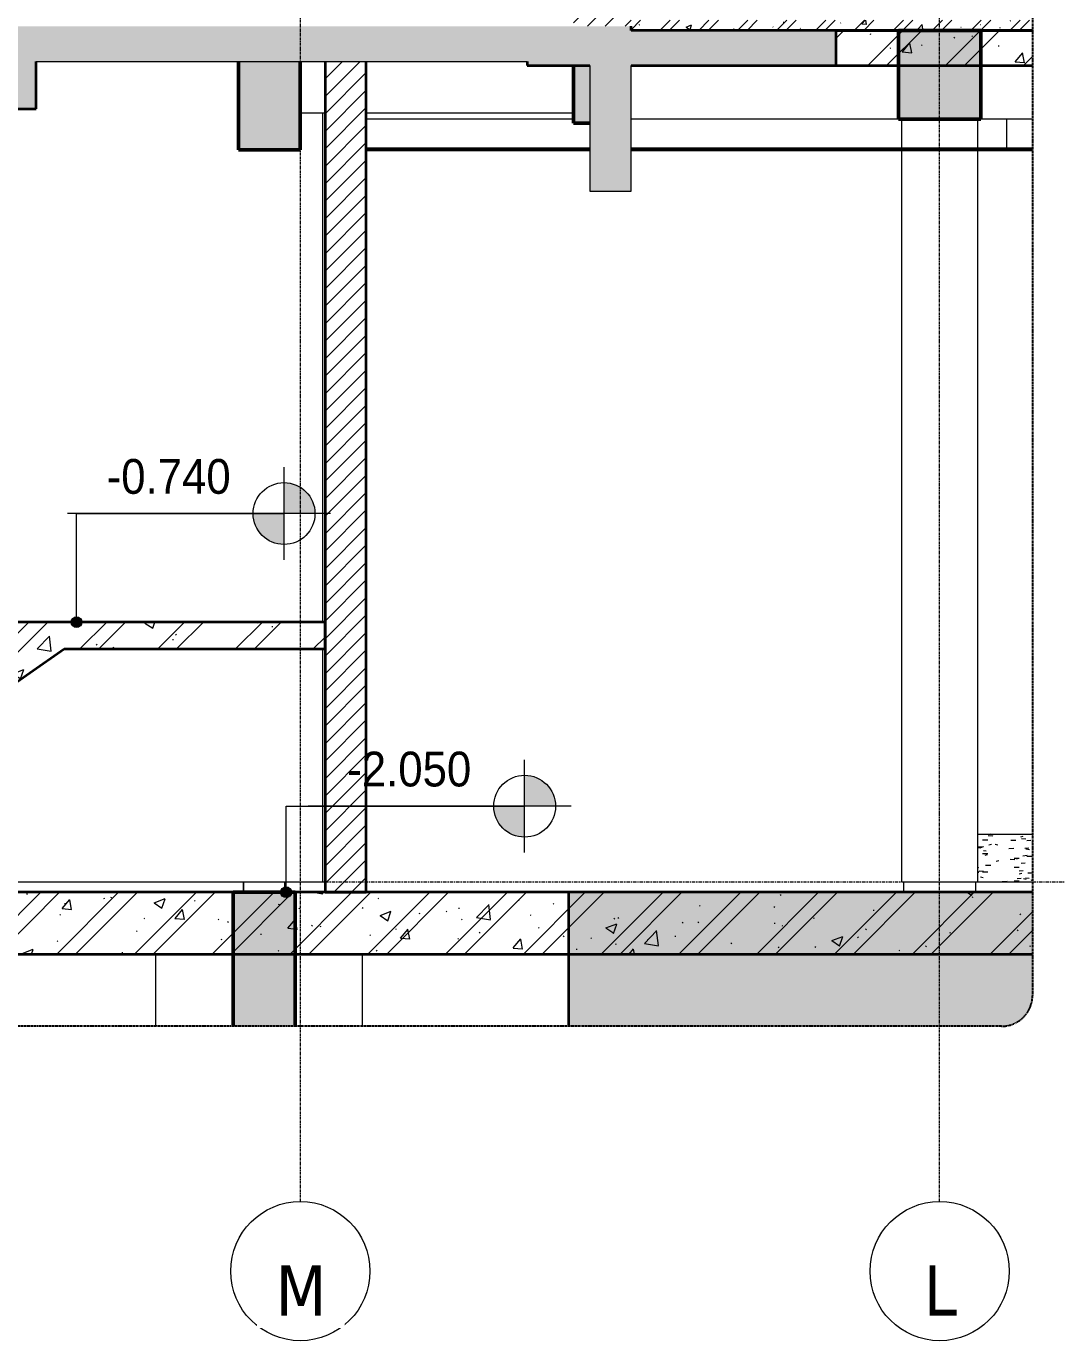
# Model space of a CAD drawing. Header units: millimetres. Extents: x 39389 to 101854, y -4225 to 80933.
# Drawn here: x 91354 to 96350, y -4225 to 2150 of the extents above; entities that cross this region are included whole.
import ezdxf

# ---------------------------------------------------------------- set-up
doc = ezdxf.new("R2010")
doc.units = ezdxf.units.MM
for name, pattern in [('Centre', [31.75, 6.35, -4.7625, 15.875, -4.7625]), ('Grid Line', [22.225, 12.7, -3.175, 3.175, -3.175]), ('Hidden', [7.14375, 4.7625, -2.38125])]:
    doc.linetypes.add(name, pattern=pattern)
for name, color, linetype, lineweight in [('0-5', 90, 'Continuous', 5), ('A-CLNG-1', 7, 'Continuous', 35), ('A-CLNG-PATT-1', 13, 'Continuous', 18), ('A-DETL-GENF', 92, 'Continuous', 18), ('A-DETL-GENF-2', 254, 'Continuous', 18), ('A-DETL-GENF-3', 92, 'Hidden', 25), ('A-DETL-MEDM', 33, 'Continuous', 35), ('A-DETL-THIN', 151, 'Continuous', 18), ('A-FLOR', 192, 'Continuous', 18), ('A-FLOR-FNSH-1', 7, 'Continuous', 35), ('A-FLOR-LEVL-2', 51, 'Centre', 9), ('A-FLOR-PATT-1', 253, 'Continuous', 18), ('A-FLOR-PATT-2', 8, 'Continuous', 18), ('A-WALL', 113, 'Continuous', 18), ('A-WALL-2', 7, 'Continuous', 35), ('A-WALL-PATT-1', 111, 'Continuous', 18), ('G-ANNO-DIMS', 111, 'Continuous', 9), ('S-BEAM-1', 43, 'Continuous', 5), ('S-BEAM-2', 250, 'Continuous', 18), ('S-BEAM-3', 90, 'Continuous', 50), ('S-COLS-6', 250, 'Continuous', 18), ('S-FNDN-1', 43, 'Continuous', 5), ('S-FNDN-2', 7, 'Continuous', 35), ('S-FNDN-3', 250, 'Continuous', 18), ('S-GRID-1', 1, 'Grid Line', 9), ('S-GRID-IDEN', 1, 'Continuous', 9), ('S-STRS-1', 253, 'Continuous', 18), ('S-STRS-2', 31, 'Continuous', 35)]:
    doc.layers.add(name, color=color, linetype=linetype, lineweight=lineweight)
doc.styles.add('Arial_6', font='arial.ttf', dxfattribs={"width": 0.9, "height": 168.75})
doc.styles.add('Tahoma_B_2', font='tahomabd.ttf', dxfattribs={"height": 243.75})
pattern_1 = [(50, (-74605.9, 15225), (546.553, -47.817), [57.15, -628.65]), (355, (-74605.9, 15225), (-105.728, 573.17), [45.72, -502.92]), (100.451, (-74560.35, 15221), (440.828, 525.35), [48.57, -534.27]), (46.184, (-74605.9, 15377.4), (813.237, -126.128), [85.725, -942.975]), (96.636, (-74538.1, 15366.9), (712.207, 742.283), [72.855, -801.405]), (351.184, (-74605.9, 15377.4), (712.215, 742.276), [68.58, -754.38]), (21, (-74529.7, 15339.3), (454.843, -306.796), [57.15, -628.65]), (326, (-74529.7, 15339.3), (185.406, 552.564), [45.72, -502.92]), (71.451, (-74491.8, 15313.73), (640.251, 245.764), [48.57, -534.27]), (37.5, (-74605.9, 15225), (9.2664, 253.665), [5.029, -491.795, 5.029, -505.511, -504.825]), (37.5, (-74605.9, 15225), (9.2664, 253.665), [-1007.364, 5.029, -499.796]), (7.5, (-74605.9, 15225), (200.4594, 300.5414), [5.029, -286.055, 5.029, -480.365, -192.405]), (7.5, (-74605.9, 15225), (200.4594, 300.5414), [-776.478, 5.029, -187.376]), (327.5, (-74775.82, 15225), (406.7728, -17.1864), [5.029, -185.471, 5.029, -589.331, -788.67]), (327.5, (-74775.82, 15225), (406.7728, -17.1864), [-784.86, 5.029, -783.641]), (317.5, (-74852.02, 15225), (444.388, 76.28), [5.029, -242.621, 5.029, -389.687, -560.07]), (317.5, (-74852.02, 15225), (444.388, 76.28), [-642.366, 5.029, -555.041]), (45, (-74605.9, 15225), (-188.5854, 188.5854), []), (45, (-74605.9, 15510.75), (-188.5854, 188.5854), [])]
pattern_2 = [(45, (91113.644, 15225), (-42.4264, 42.4264), [])]
pattern_3 = [(50, (91113.64, 15225), (546.553, -47.817), [57.15, -628.65]), (355, (91113.64, 15225), (-105.728, 573.17), [45.72, -502.92]), (100.451, (91159.2, 15221), (440.828, 525.35), [48.57, -534.27]), (46.184, (91113.64, 15377.4), (813.237, -126.128), [85.725, -942.975]), (96.636, (91181.4, 15366.9), (712.207, 742.283), [72.855, -801.405]), (351.184, (91113.64, 15377.4), (712.215, 742.276), [68.58, -754.38]), (21, (91189.84, 15339.3), (454.843, -306.796), [57.15, -628.65]), (326, (91189.84, 15339.3), (185.406, 552.564), [45.72, -502.92]), (71.451, (91227.75, 15313.73), (640.251, 245.764), [48.57, -534.27]), (37.5, (91113.64, 15225), (9.2664, 253.665), [5.029, -491.795, 5.029, -505.511, -504.825]), (37.5, (91113.64, 15225), (9.2664, 253.665), [-1007.364, 5.029, -499.796]), (7.5, (91113.64, 15225), (200.4594, 300.5414), [5.029, -286.055, 5.029, -480.365, -192.405]), (7.5, (91113.64, 15225), (200.4594, 300.5414), [-776.478, 5.029, -187.376]), (327.5, (90943.72, 15225), (406.7728, -17.1864), [5.029, -185.471, 5.029, -589.331, -788.67]), (327.5, (90943.72, 15225), (406.7728, -17.1864), [-784.86, 5.029, -783.641]), (317.5, (90867.52, 15225), (444.388, 76.2803), [5.029, -242.621, 5.029, -389.687, -560.07]), (317.5, (90867.52, 15225), (444.388, 76.2803), [-642.366, 5.029, -555.041]), (45, (91113.64, 15225), (-188.5854, 188.5854), []), (45, (91113.64, 15510.75), (-188.5854, 188.5854), [])]

# ---------------------------------------------------------------- blocks, each defined once
blk = doc.blocks.new('NCV_TKTC_KET CAU_rvt-6-TKCS_THANG BỘ TB1 - MẶT CẮT')
at = {"layer": 'A-FLOR-PATT-1'}
h = blk.add_hatch(dxfattribs=at)
h.set_pattern_fill('FP_7', color=256, style=0, pattern_type=2)
h.set_pattern_definition(pattern_1)
h.paths.add_polyline_path([(-69486.8, 1960), (-69486.8, 2130), (-70439.2, 2130), (-70439.2, 1960)])
h = blk.add_hatch(dxfattribs=at)
h.set_pattern_fill('FP_7', color=256, style=0, pattern_type=2)
h.set_pattern_definition(pattern_1)
h.paths.add_polyline_path([(-69486.8, 1960), (-69486.8, 2130), (-70439.2, 2130), (-70439.2, 1960)])
h = blk.add_hatch(dxfattribs=at)
h.set_pattern_fill('FP_7', color=256, style=0, pattern_type=2)
h.set_pattern_definition(pattern_1)
h.paths.add_polyline_path([(-69486.8, -2350), (-69486.8, -2050), (-78236.9, -2050), (-78236.9, -2350), (-70648.8, -2350)])
h = blk.add_hatch(dxfattribs=at)
h.set_pattern_fill('FP_7', color=256, style=0, pattern_type=2)
h.set_pattern_definition(pattern_1)
h.paths.add_polyline_path([(-69486.8, -2350), (-69486.8, -2050), (-78236.9, -2050), (-78236.9, -2350), (-70648.8, -2350)])
at = {"layer": 'S-BEAM-1'}
for points in [[(-69736.9, 1700), (-69736.9, 2130), (-70136.9, 2130), (-70136.9, 1700)], [(-73151.2, 1550), (-73036.9, 1550), (-73036.9, 1980), (-73336.9, 1980), (-73336.9, 1550)], [(-71711.9, 1680), (-71633.6, 1680), (-71633.6, 1960), (-71711.9, 1960), (-71711.9, 1836)], [(-73061.9, -2700), (-73061.9, -2050), (-73361.9, -2050), (-73361.9, -2700)]]:
    blk.add_hatch(color=256, dxfattribs=at).paths.add_polyline_path(points)
at = {"layer": 'S-FNDN-1'}
blk.add_hatch(color=256, dxfattribs=at).paths.add_polyline_path([(-70648.8, -2700), (-69636.8, -2700), (-69598, -2694.9), (-69561.8, -2679.9), (-69530.8, -2656.1), (-69506.9, -2625), (-69492, -2588.8), (-69486.8, -2550), (-69486.8, -2050), (-71737.1, -2050), (-71737.1, -2700)])
at = {"layer": 'A-FLOR-FNSH-1'}
for p, q in [((-69486.8, 2130), (-70439.2, 2130)), ((-70439.2, 1960), (-69486.8, 1960)), ((-69486.8, -2050), (-78236.9, -2050)), ((-78236.9, -2350), (-69486.8, -2350))]:
    blk.add_line(p, q, dxfattribs=at)
at = {"layer": 'S-BEAM-2'}
for p, q in [((-73036.9, 1730), (-72916.9, 1730)), ((-72716.9, 1730), (-71711.9, 1730)), ((-71711.9, 1700), (-72716.9, 1700)), ((-70136.9, 1700), (-71433.6, 1700)), ((-69486.8, 1700), (-69736.9, 1700)), ((-69611.9, 1555), (-69611.9, 1700))]:
    blk.add_line(p, q, dxfattribs=at)
at = {"layer": 'S-BEAM-3'}
for p, q in [((-69736.9, 2130), (-70136.9, 2130)), ((-70136.9, 2130), (-70136.9, 1700)), ((-69736.9, 1700), (-69736.9, 2130)), ((-73336.9, 1980), (-73336.9, 1550)), ((-73036.9, 1550), (-73036.9, 1980)), ((-71711.9, 1960), (-71711.9, 1680)), ((-71711.9, 1680), (-71633.6, 1680)), ((-70136.9, 1700), (-69736.9, 1700)), ((-73336.9, 1550), (-73036.9, 1550)), ((-73061.9, -2050), (-73361.9, -2050)), ((-73361.9, -2050), (-73361.9, -2700)), ((-73061.9, -2700), (-73061.9, -2050))]:
    blk.add_line(p, q, dxfattribs=at)
at = {"layer": 'S-COLS-6'}
for p, q in [((-73311.9, -2000), (-73311.9, -2050)), ((-73111.9, -2050), (-73111.9, -2000)), ((-70111.9, -2000), (-70111.9, -2050)), ((-69761.9, -2050), (-69761.9, -2000))]:
    blk.add_line(p, q, dxfattribs=at)
at = {"layer": 'S-FNDN-2'}
for p, q in [((-69486.8, -2050), (-71737.1, -2050)), ((-71737.1, -2050), (-71737.1, -2700))]:
    blk.add_line(p, q, dxfattribs=at)
at = {"layer": 'S-FNDN-3'}
for p, q in [((-73736.9, -2700), (-73736.9, -2350)), ((-72736.9, -2350), (-72736.9, -2700))]:
    blk.add_line(p, q, dxfattribs=at)
blk = doc.blocks.new('BORDER VIEW - BORDER VIEW-3755933-TKCS_THANG BỘ TB1 - MẶT CẮT')
at = {"layer": 'A-DETL-GENF-3'}
for p, q in [((-69486.8, 33921.5), (-69486.8, -2550)), ((-69636.8, -2700), (-78296.9, -2700))]:
    blk.add_line(p, q, dxfattribs=at)
blk.add_arc((-69636.8, -2550), 150, 270, 0, dxfattribs=at)
blk = doc.blocks.new('Grid - M_Grid Head - Circle-353313-TKCS_THANG BỘ TB1 - MẶT CẮT')
at = {"layer": 'S-GRID-IDEN'}
blk.add_circle((-69936.9, -3887.5), 337.5, dxfattribs=at)
blk = doc.blocks.new('Spot Elevations - M_Spot Elevation - Target Filled-350595-TKCS_THANG BỘ TB1 - MẶT CẮT')
at = {"layer": 'G-ANNO-DIMS'}
h = blk.add_hatch(color=256, dxfattribs=at)
edge = h.paths.add_edge_path()
edge.add_line((-72223.7, 26389.5), (-72073.7, 26389.5))
edge.add_arc((-72223.7, 26389.5), 150, 0, 90)
edge.add_line((-72223.7, 26539.5), (-72223.7, 26389.5))
h = blk.add_hatch(color=256, dxfattribs=at)
edge = h.paths.add_edge_path()
edge.add_line((-72223.7, 26389.5), (-72373.7, 26389.5))
edge.add_arc((-72223.7, 26389.5), 150, 180, 270)
edge.add_line((-72223.7, 26239.5), (-72223.7, 26389.5))
for p, q in [((-72223.7, 26164.5), (-72223.7, 26614.5)), ((-71998.7, 26389.5), (-73273.7, 26389.5))]:
    blk.add_line(p, q, dxfattribs=at)
blk.add_circle((-72223.7, 26389.5), 150, dxfattribs=at)

msp = doc.modelspace()

# ---------------------------------------------------------------- hatches: boundary and pattern name
at = {"layer": 'A-CLNG-PATT-1'}
h = msp.add_hatch(dxfattribs=at)
h.set_pattern_fill('FP_10', color=256, style=0, pattern_type=2)
h.set_pattern_definition([(0, (91113.64, 15225), (609.6, 152.4), [25.146, -432.054, 25.146, -432.054, -2438.4]), (0, (91113.64, 15225), (609.6, 152.4), [-914.4, 25.146, -889.254, 25.146, -432.054, -1066.8]), (0, (91113.64, 15225), (609.6, 152.4), [-2286, 25.146, -279.654, 25.146, -736.854]), (120, (91342.24, 15301.2), (-436.7823, 451.7291), [25.146, -432.054, 25.146, -2870.454]), (120, (91342.24, 15301.2), (-436.7823, 451.7291), [-482.346, -432.054, 25.146, -889.254, -1524]), (120, (91342.24, 15301.2), (-436.7823, 451.7291), [-1828.8, 25.146, -432.054, 25.146, -1041.654]), (120, (91342.24, 15301.2), (-436.7823, 451.7291), [-2311.146, -279.654, 25.146, -736.854]), (240, (91418.44, 15606), (-172.8177, -604.1291), [25.146, -432.054, 25.146, -432.054, -2438.4]), (240, (91418.44, 15606), (-172.8177, -604.1291), [-914.4, 25.146, -889.254, 25.146, -432.054, -1066.8]), (240, (91418.44, 15606), (-172.8177, -604.1291), [-2286, 25.146, -279.654, 25.146, -736.854])])
h.paths.add_polyline_path([(96232.7, 1550), (96232.7, 1555), (94286, 1555), (94286, 1550), (95070.7, 1550)])
h.paths.add_polyline_path([(93002.6, 1550), (94086, 1550), (94086, 1555), (93002.6, 1555)])
at = {"layer": 'A-DETL-GENF-2'}
h = msp.add_hatch(dxfattribs=at)
h.set_pattern_fill('FP_7', color=256, style=0, pattern_type=2)
h.set_pattern_definition(pattern_3)
h.paths.add_polyline_path([(87786.3, 50), (87786.3, 650), (87486.3, 650), (87486.3, 50)])
h.paths.add_polyline_path([(94286, 1350), (94286, 1960), (95280.4, 1960), (95280.4, 2130), (94286, 2130), (94286, 2150), (91202.6, 2150), (91202.6, 1750), (91402.6, 1750), (91402.6, 1980), (93782.6, 1980), (93782.6, 1960), (94086, 1960), (94086, 1350)])
h.paths.add_polyline_path([(87786.3, 3110), (87786.3, 3710), (87482.6, 3710), (87482.6, 3110)])
h.paths.add_polyline_path([(94086, 4750), (94284.2, 4750), (94284.2, 5360), (95235.3, 5360), (95235.3, 5530), (94286, 5530), (94286, 5550), (91720.6, 5550), (91720.6, 5150), (91920.6, 5150), (91920.6, 5380), (94086, 5380)])
h.paths.add_polyline_path([(87682.6, 5380), (87682.6, 5600), (87484.7, 5600), (87484.7, 5380)])
h.paths.add_polyline_path([(87482.6, 6700), (87782.6, 6700), (87782.6, 7300), (87482.6, 7300)])
h.paths.add_polyline_path([(94086, 8150), (94284.2, 8150), (94284.2, 8760), (95227.8, 8760), (95227.8, 8930), (94286, 8930), (94286, 8950), (91720.6, 8950), (91720.6, 8550), (91920.6, 8550), (91920.6, 8780), (94086, 8780)])
h.paths.add_polyline_path([(87484.7, 8780), (87684.7, 8780), (87684.7, 9000), (87484.7, 9000)])
h.paths.add_polyline_path([(87782.6, 10100), (87782.6, 10700), (87482.6, 10700), (87482.6, 10100)])
h.paths.add_polyline_path([(94132.3, 11550), (94284.2, 11550), (94284.2, 12160), (95310.4, 12160), (95310.4, 12330), (94286, 12330), (94286, 12350), (91720.6, 12350), (91720.6, 11950), (91920.6, 11950), (91920.6, 12180), (94086, 12180), (94086, 11550)])
h.paths.add_polyline_path([(87482.6, 12180), (87684.7, 12180), (87684.7, 12400), (87482.6, 12400)])
h.paths.add_polyline_path([(87482.6, 13500), (87786.3, 13500), (87786.3, 14100), (87482.6, 14100)])
h.paths.add_polyline_path([(94086, 14950), (94284.2, 14950), (94284.2, 15560), (95220.3, 15560), (95220.3, 15730), (94286, 15730), (94286, 15750), (91720.6, 15750), (91720.6, 15350), (91920.6, 15350), (91920.6, 15580), (94086, 15580), (94086, 15237.8)])
h.paths.add_polyline_path([(87482.6, 15580), (87684.7, 15580), (87684.7, 15800), (87482.6, 15800)])
h.paths.add_polyline_path([(87482.6, 16900), (87786.3, 16900), (87786.3, 17500), (87482.6, 17500)])
h.paths.add_polyline_path([(94284.2, 18350), (94284.2, 18960), (95310.4, 18960), (95310.4, 19130), (94286, 19130), (94286, 19150), (91720.6, 19150), (91720.6, 18750), (91920.6, 18750), (91920.6, 18980), (94086, 18980), (94086, 18350)])
h.paths.add_polyline_path([(87682.6, 18980), (87682.6, 19200), (87472.6, 19200), (87472.6, 18980)])
h.paths.add_polyline_path([(87482.6, 20300), (87786.3, 20300), (87786.3, 20900), (87482.6, 20900)])
h.paths.add_polyline_path([(94284.2, 21750), (94284.2, 22360), (95220.3, 22360), (95220.3, 22530), (94286, 22530), (94286, 22550), (91720.6, 22550), (91720.6, 22150), (91920.6, 22150), (91920.6, 22380), (94086, 22380), (94086, 21750)])
h.paths.add_polyline_path([(87682.6, 22380), (87682.6, 22600), (87482.6, 22600), (87482.6, 22380)])
h.paths.add_polyline_path([(87482.6, 23700), (87786.3, 23700), (87786.3, 24300), (87482.6, 24300)])
h.paths.add_polyline_path([(94086, 25150), (94284.2, 25150), (94284.2, 25760), (95272.1, 25760), (95272.1, 25930), (94286, 25930), (94286, 25950), (91720.6, 25950), (91720.6, 25550), (91920.6, 25550), (91920.6, 25780), (94086, 25780)])
h.paths.add_polyline_path([(87682.6, 25780), (87682.6, 26000), (87482.6, 26000), (87482.6, 25780)])
h.paths.add_polyline_path([(87482.6, 27200), (87786.3, 27200), (87786.3, 27800), (87482.6, 27800), (87482.6, 27421.1)])
h.paths.add_polyline_path([(93782.6, 28750), (93782.6, 29350), (93982.6, 29350), (93982.6, 29150), (96232.7, 29150), (96232.7, 29500), (93782.6, 29500), (93782.6, 29550), (91720.6, 29550), (91720.6, 29150), (91920.6, 29150), (91920.6, 29350), (93582.6, 29350), (93582.6, 28750)])
h.paths.add_polyline_path([(87482.6, 29350), (87680.9, 29350), (87680.9, 29650), (87482.6, 29650)])
h.paths.add_polyline_path([(93884.2, 32800), (93884.2, 33000), (94982.6, 33000), (94982.6, 33200), (87482.6, 33200), (87482.6, 33000), (93582.6, 33000), (93582.6, 32800), (93819.6, 32800)])
at = {"layer": 'A-FLOR-PATT-2'}
h = msp.add_hatch(dxfattribs=at)
h.set_pattern_fill('FP_8', color=256, style=0, pattern_type=2)
h.set_pattern_definition([(50, (91113.64, 15225), (273.276, -23.909), [28.575, -314.325]), (355, (91113.64, 15225), (-52.8646, 286.585), [22.86, -251.46]), (100.451, (91136.42, 15223), (220.414, 262.6745), [24.285, -267.135]), (46.184, (91113.64, 15301.2), (406.619, -63.0646), [42.862, -471.487]), (96.636, (91147.53, 15295.94), (356.104, 371.141), [36.428, -400.703]), (351.184, (91113.64, 15301.2), (356.107, 371.138), [34.29, -377.19]), (21, (91151.74, 15282.15), (227.4212, -153.398), [28.575, -314.325]), (326, (91151.74, 15282.15), (92.7027, 276.282), [22.86, -251.46]), (71.451, (91170.7, 15269.37), (320.1254, 122.8816), [24.285, -267.135]), (37.5, (91113.64, 15225), (4.6325, 126.8326), [2.515, -245.897, 2.515, -252.755, -252.413]), (37.5, (91113.64, 15225), (4.6325, 126.8326), [-503.682, 2.515, -249.898]), (7.5, (91113.64, 15225), (100.2292, 150.2711), [2.515, -143.027, 2.515, -240.182, -96.203]), (7.5, (91113.64, 15225), (100.2292, 150.2711), [-388.239, 2.515, -93.688]), (327.5, (91028.68, 15225), (203.38684, -8.5935), [2.515, -92.735, 2.515, -294.665, -394.335]), (327.5, (91028.68, 15225), (203.38684, -8.5935), [-392.43, 2.515, -391.82]), (317.5, (90990.58, 15225), (222.1944, 38.1398), [2.515, -121.31, 2.515, -194.843, -280.035]), (317.5, (90990.58, 15225), (222.1944, 38.1398), [-321.183, 2.515, -277.52]), (45, (91113.64, 15225), (-94.2927, 94.2927), []), (45, (91113.64, 15367.88), (-94.2927, 94.2927), [])])
h.paths.add_polyline_path([(95280.4, 2130), (96232.7, 2130), (96232.7, 2180), (94207.6, 2180), (94207.6, 2150), (94286, 2150), (94286, 2130), (95070.7, 2130)])
h = msp.add_hatch(dxfattribs=at)
h.set_pattern_fill('FP_14', color=256, style=0, pattern_type=2)
h.set_pattern_definition([(0, (91113.644, -1972.922), (609.6, 22.149), [25.146, -432.054, 25.146, -2870.454]), (0, (91113.644, -1972.922), (609.6, 22.149), [-482.346, -432.054, 25.146, -889.254, -1524]), (0, (91113.644, -1972.922), (609.6, 22.149), [-1828.8, 25.146, -432.054, 25.146, -1041.654]), (0, (91113.644, -1972.922), (609.6, 22.149), [-2311.146, -279.654, 25.146, -736.854]), (165.871, (91342.244, -1961.85), (-436.7827, 65.65023), [12.965, -222.766, -1492.966]), (165.871, (91342.244, -1961.85), (-436.7827, 65.65023), [-235.731, 12.965, -222.766, -1257.234]), (165.871, (91342.244, -1961.85), (-436.7827, 65.65023), [-471.463, 12.965, -458.498, -785.771]), (165.871, (91342.244, -1961.85), (-436.7827, 65.65023), [-942.926, 12.965, -222.766, -550.04]), (165.871, (91342.244, -1961.85), (-436.7827, 65.65023), [-1178.657, 12.965, -144.189, -392.886]), (165.871, (91342.244, -1961.85), (-436.7827, 65.65023), [-1335.811, 12.965, -379.92]), (194.129, (91418.444, -1917.55), (-172.81776, -87.79887), [12.965, -222.766, -1492.966]), (194.129, (91418.444, -1917.55), (-172.81776, -87.79887), [-235.731, 12.965, -222.766, -1257.234]), (194.129, (91418.444, -1917.55), (-172.81776, -87.79887), [-471.463, 12.965, -458.498, -785.771]), (194.129, (91418.444, -1917.55), (-172.81776, -87.79887), [-942.926, 12.965, -222.766, -550.04]), (194.129, (91418.444, -1917.55), (-172.81776, -87.79887), [-1178.657, 12.965, -144.189, -392.886]), (194.129, (91418.444, -1917.55), (-172.81776, -87.79887), [-1335.811, 12.965, -379.92])])
h.paths.add_polyline_path([(95967.6, -2000), (96232.7, -2000), (96232.7, -1768.5), (95967.6, -1768.5), (95967.6, -1819)])
h = msp.add_hatch(dxfattribs=at)
h.set_pattern_fill('FP_15', color=256, style=0, pattern_type=2)
h.set_pattern_definition([(9.826, (91113.64, -1972.92), (546.5519, -6.9513), [37.282, -410.105]), (359.272, (91113.64, -1972.92), (-105.7292, 83.3001), [45.55, -501.047]), (141.766, (91159.2, -1973.5), (440.825, 76.35), [11.217, -123.384]), (8.613, (91113.64, -1950.77), (813.2375, -18.3305), [60.028, -660.308]), (128.676, (91181.4, -1952.3), (712.21, 107.88), [13.472, -148.19]), (358.709, (91113.64, -1950.77), (712.2124, 107.88), [67.787, -745.657]), (3.193, (91189.844, -1956.31), (454.8427, -44.5887), [53.437, -587.808]), (354.401, (91189.84, -1956.31), (185.4065, 80.3048), [38.085, -418.938]), (23.419, (91227.75, -1960.03), (640.25, 35.718), [16.838, -185.214]), (6.363, (91113.644, -1972.922), (9.26632, 36.86607), [20.073, -376.527, 20.073, -790.463]), (6.363, (91113.644, -1972.922), (9.26632, 36.86607), [-416.674, -387.476, 20.073, -382.914]), (1.096, (91113.644, -1972.922), (200.4592, 43.6783), [24.935, -263.711, 24.935, -647.188]), (1.096, (91113.644, -1972.922), (200.4592, 43.6783), [-313.582, -456.394, 24.935, -165.858]), (354.71, (90943.718, -1972.922), (406.77305, -2.49982), [21.299, -140.055, 21.299, -1150.126]), (354.71, (90943.718, -1972.922), (406.77305, -2.49982), [-182.652, -482.124, 21.299, -646.704]), (352.414, (90867.52, -1972.92), (444.3875, 11.08355), [18.703, -165.495, 18.703, -691.454]), (352.414, (90867.52, -1972.92), (444.3875, 11.08355), [-202.902, -274.881, 18.703, -397.869])])
h.paths.add_polyline_path([(95967.6, -2000), (96232.7, -2000), (96232.7, -1768.5), (95967.6, -1768.5), (95967.6, -1819)])
at = {"layer": 'A-WALL-PATT-1'}
h = msp.add_hatch(dxfattribs=at)
h.set_pattern_fill('FP_6', color=256, style=0, pattern_type=2)
h.set_pattern_definition(pattern_2)
h.paths.add_polyline_path([(94207.6, 2150), (94207.6, 2200), (94007.6, 2200), (94007.6, 2150), (94086, 2150)])
h.paths.add_polyline_path([(94086, 4400), (94207.6, 4400), (94207.6, 4750), (94086, 4750), (94086, 5380), (94007.6, 5380), (94007.6, 4400)])
h = msp.add_hatch(dxfattribs=at)
h.set_pattern_fill('FP_6', color=256, style=0, pattern_type=2)
h.set_pattern_definition(pattern_2)
h.paths.add_polyline_path([(92802.6, -2050), (93002.6, -2050), (93002.6, 1980), (92802.6, 1980), (92802.6, -1819)])
at = {"layer": 'G-ANNO-DIMS'}
h = msp.add_hatch(color=256, dxfattribs=at)
edge = h.paths.add_edge_path()
edge.add_arc((91597.6, -740), 26.2, 0, 360)
h = msp.add_hatch(color=256, dxfattribs=at)
edge = h.paths.add_edge_path()
edge.add_arc((92613.9, -2050), 26.2, 0, 360)
at = {"layer": 'S-STRS-1'}
h = msp.add_hatch(dxfattribs=at)
h.set_pattern_fill('FP_7', color=256, style=0, pattern_type=2)
h.set_pattern_definition(pattern_3)
h.paths.add_polyline_path([(91202.6, -1102.4), (91538.3, -870), (92802.6, -870), (92802.6, -740), (91202.6, -740), (91202.6, -920)])
h = msp.add_hatch(dxfattribs=at)
h.set_pattern_fill('FP_7', color=256, style=0, pattern_type=2)
h.set_pattern_definition(pattern_3)
h.paths.add_polyline_path([(91202.6, -1102.4), (91538.3, -870), (92802.6, -870), (92802.6, -740), (91202.6, -740), (91202.6, -920)])

# ---------------------------------------------------------------- linework, layer by layer
at = {"layer": 'A-CLNG-1'}
for p, q in [((94086, 1555), (93002.6, 1555)), ((93002.6, 1550), (94086, 1550)), ((96232.7, 1555), (94286, 1555)), ((94286, 1550), (96232.7, 1550))]:
    msp.add_line(p, q, dxfattribs=at)
at = {"layer": 'A-DETL-MEDM'}
for p, q in [((94286, 2130), (94286, 2150)), ((95280.4, 2130), (94286, 2130)), ((95280.4, 1960), (95280.4, 2130)), ((91402.6, 1750), (91402.6, 1980)), ((93782.6, 1980), (93782.6, 1960)), ((93782.6, 1960), (94086, 1960)), ((94286, 1960), (95280.4, 1960)), ((91202.6, 1750), (91402.6, 1750))]:
    msp.add_line(p, q, dxfattribs=at)
at = {"layer": 'A-DETL-THIN'}
for p, q in [((91402.6, 1980), (93782.6, 1980)), ((94086, 1960), (94086, 1350)), ((94286, 1350), (94286, 1960)), ((94086, 1350), (94286, 1350))]:
    msp.add_line(p, q, dxfattribs=at)
at = {"layer": 'A-FLOR'}
for p, q in [((95967.6, -1768.5), (96232.7, -1768.5)), ((95967.6, -2000), (96232.7, -2000))]:
    msp.add_line(p, q, dxfattribs=at)
at = {"layer": 'A-FLOR-FNSH-1'}
msp.add_line((95280.4, 2130), (96232.7, 2130), dxfattribs=at)
at = {"layer": 'A-FLOR-LEVL-2'}
msp.add_line((85744.3, -2000), (97843.9, -2000), dxfattribs=at)
at = {"layer": 'A-WALL'}
for p, q in [((92792.6, -740), (92792.6, 1730)), ((95597.6, 1700), (95597.6, 1555)), ((95967.6, 1555), (95967.6, 1700)), ((95597.6, 1550), (95597.6, -2000)), ((95967.6, -2000), (95967.6, 1550)), ((92792.6, -2000), (92792.6, -870)), ((89906.1, -2000), (92792.6, -2000)), ((92407.7, -2050), (92407.7, -2000)), ((92607.7, -2000), (92607.7, -2050)), ((95597.6, -2000), (95967.6, -2000))]:
    msp.add_line(p, q, dxfattribs=at)
at = {"layer": 'A-WALL-2'}
for p, q in [((92802.6, 1980), (92802.6, -2050)), ((93002.6, -2050), (93002.6, 1980)), ((92802.6, -2050), (93002.6, -2050))]:
    msp.add_line(p, q, dxfattribs=at)
at = {"layer": 'G-ANNO-DIMS'}
for p, q in [((91597.6, -213.3), (92603.8, -213.3)), ((91597.6, -740), (91597.6, -213.3)), ((92613.9, -1632.6), (93770.4, -1632.6)), ((92613.9, -2050), (92613.9, -1632.6))]:
    msp.add_line(p, q, dxfattribs=at)
for centre in [(91597.6, -740), (92613.9, -2050)]:
    msp.add_circle(centre, 26.2, dxfattribs=at)
at = {"layer": 'S-GRID-1'}
for p, q in [((92682.7, -1675), (92682.7, 32417.5)), ((95782.6, -1675), (95782.6, 32417.5)), ((92682.7, -3550), (92682.7, -1675)), ((95782.6, -3550), (95782.6, -1675))]:
    msp.add_line(p, q, dxfattribs=at)
at = {"layer": 'S-STRS-2'}
for p, q in [((92802.6, -740), (91202.6, -740)), ((92802.6, -870), (92802.6, -740)), ((91202.6, -1102.4), (91538.3, -870)), ((91538.3, -870), (92802.6, -870))]:
    msp.add_line(p, q, dxfattribs=at)

# ---------------------------------------------------------------- block references
at = {"layer": '0-5'}
msp.add_blockref('NCV_TKTC_KET CAU_rvt-6-TKCS_THANG BỘ TB1 - MẶT CẮT', (165719.5, 0), dxfattribs=at)
at = {"layer": 'A-DETL-GENF'}
msp.add_blockref('BORDER VIEW - BORDER VIEW-3755933-TKCS_THANG BỘ TB1 - MẶT CẮT', (165719.5, 0), dxfattribs=at)
at = {"layer": 'G-ANNO-DIMS'}
for p in [(164827.5, -26602.8), (165994, -28022.1)]:
    msp.add_blockref('Spot Elevations - M_Spot Elevation - Target Filled-350595-TKCS_THANG BỘ TB1 - MẶT CẮT', p, dxfattribs=at)
at = {"layer": 'S-GRID-IDEN'}
for p in [(162619.6, 0), (165719.5, 0)]:
    msp.add_blockref('Grid - M_Grid Head - Circle-353313-TKCS_THANG BỘ TB1 - MẶT CẮT', p, dxfattribs=at)

# ---------------------------------------------------------------- texts
at = {"layer": 'G-ANNO-DIMS', "char_height": 168.75, "width": 714.827, "attachment_point": 1, "line_spacing_factor": 0.941778, "style": 'Arial_6'}
for s, insert in [('-0.740', (91743.5, 51.2)), ('-2.050', (92910, -1368.1))]:
    msp.add_mtext(s, dxfattribs=dict(at, insert=insert))

# ---------------------------------------------------------------- next in the draw order: texts
at = {"layer": 'S-GRID-IDEN', "char_height": 243.75, "attachment_point": 5, "line_spacing_factor": 0.996129, "style": 'Tahoma_B_2', "bg_fill": 3, "box_fill_scale": 1.25, "bg_fill_color": 256, "bg_fill_true_color": 13158600, "bg_fill_transparency": 0}
for s, insert, width in [('\\pt952.49944,1904.99888,2857.50075,3810.00019,4762.49962,5714.99906,6667.50094,7620.00037,8572.49981,9524.99925,10477.50113,11430.00056,12382.5,13334.99944,14287.49888,15240.00075,16192.50019,17144.99963,18097.49906,19050.00094,20002.50038,20954.99981,21907.49925,22860.00113,23812.50056,24765,25717.49944,26669.99887,27622.50075,28575.00019,29527.49963,30479.99906;M', (92685.8, -3981.1), 303), ('\\pt952.49944,1904.99888,2857.50075,3810.00019,4762.49962,5714.99906,6667.50094,7620.00037,8572.49981,9524.99925,10477.50113,11430.00056,12382.5,13334.99944,14287.49888,15240.00075,16192.50019,17144.99963,18097.49906,19050.00094,20002.50038,20954.99981,21907.49925,22860.00113,23812.50056,24765,25717.49944,26669.99887,27622.50075,28575.00019,29527.49963,30479.99906;L', (95785.7, -3981.1), 193.5)]:
    msp.add_mtext(s, dxfattribs=dict(at, insert=insert, width=width))

doc.saveas('drawing.dxf')
